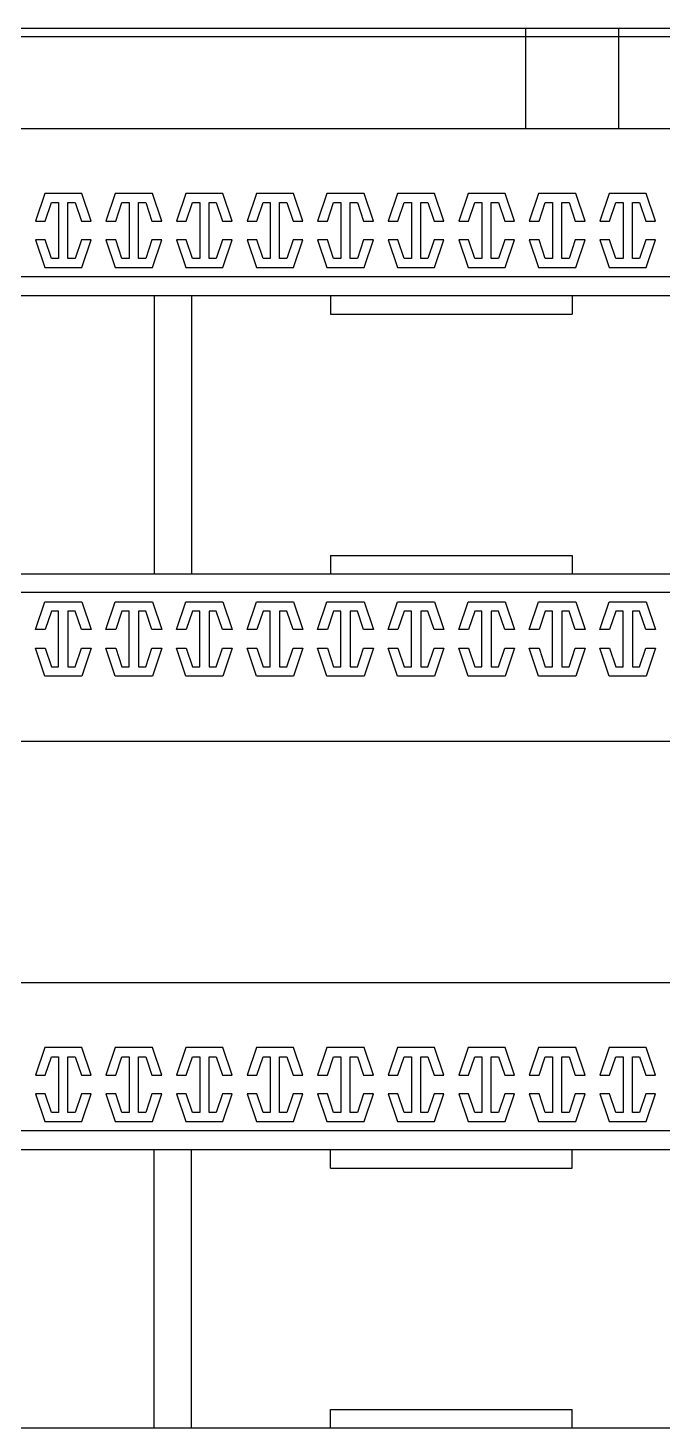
# Model space of a CAD drawing. Header units: millimetres. Extents: x -1589 to 88627, y 12943 to 76663.
# Drawn here: x 39001 to 39343, y 58465 to 59219 of the extents above; entities that cross this region are included whole.
import ezdxf

# ---------------------------------------------------------------- set-up
doc = ezdxf.new("R2010")
doc.units = ezdxf.units.MM
doc.header["$LTSCALE"] = 200

msp = doc.modelspace()

# ---------------------------------------------------------------- linework, layer by layer
at = {"color": 7}
for p, q in [((38633.75, 59219.4), (40393.75, 59219.4)), ((39268.75, 59219.4), (39268.75, 59165.34)), ((39318.75, 59219.4), (39318.75, 59165.34)), ((38363.84, 59214.85), (42819.47, 59214.85)), ((38543.75, 59165.34), (40483.73, 59165.34)), ((39009.75, 59130.34), (39004.75, 59115.34)), ((39029.75, 59130.34), (39009.75, 59130.34)), ((39010.02, 59115.34), (39013.35, 59125.34)), ((39013.35, 59125.34), (39017.25, 59125.34)), ((39017.25, 59125.34), (39017.25, 59095.34)), ((39022.25, 59095.34), (39022.25, 59125.34)), ((39022.25, 59125.34), (39026.14, 59125.34)), ((39026.14, 59125.34), (39029.47, 59115.34)), ((39034.75, 59115.34), (39029.75, 59130.34)), ((39047.75, 59130.34), (39042.75, 59115.34)), ((39067.74, 59130.34), (39047.75, 59130.34)), ((39048.02, 59115.34), (39051.35, 59125.34)), ((39051.35, 59125.34), (39055.25, 59125.34)), ((39055.25, 59125.34), (39055.25, 59095.34)), ((39060.25, 59095.34), (39060.25, 59125.34)), ((39060.25, 59125.34), (39064.14, 59125.34)), ((39064.14, 59125.34), (39067.47, 59115.34)), ((39072.74, 59115.34), (39067.74, 59130.34)), ((39085.74, 59130.34), (39080.74, 59115.34)), ((39105.74, 59130.34), (39085.74, 59130.34)), ((39086.02, 59115.34), (39089.35, 59125.34)), ((39089.35, 59125.34), (39093.24, 59125.34)), ((39093.24, 59125.34), (39093.24, 59095.34)), ((39098.24, 59095.34), (39098.24, 59125.34)), ((39098.24, 59125.34), (39102.14, 59125.34)), ((39102.14, 59125.34), (39105.47, 59115.34)), ((39110.74, 59115.34), (39105.74, 59130.34)), ((39123.74, 59130.34), (39118.74, 59115.34)), ((39143.74, 59130.34), (39123.74, 59130.34)), ((39124.01, 59115.34), (39127.35, 59125.34)), ((39127.35, 59125.34), (39131.24, 59125.34)), ((39131.24, 59125.34), (39131.24, 59095.34)), ((39136.24, 59095.34), (39136.24, 59125.34)), ((39136.24, 59125.34), (39140.14, 59125.34)), ((39140.14, 59125.34), (39143.47, 59115.34)), ((39148.74, 59115.34), (39143.74, 59130.34)), ((39161.74, 59130.34), (39156.74, 59115.34)), ((39181.74, 59130.34), (39161.74, 59130.34)), ((39162.01, 59115.34), (39165.35, 59125.34)), ((39165.35, 59125.34), (39169.24, 59125.34)), ((39169.24, 59125.34), (39169.24, 59095.34)), ((39174.24, 59095.34), (39174.24, 59125.34)), ((39174.24, 59125.34), (39178.14, 59125.34)), ((39178.14, 59125.34), (39181.47, 59115.34)), ((39186.74, 59115.34), (39181.74, 59130.34)), ((39199.74, 59130.34), (39194.74, 59115.34)), ((39219.74, 59130.34), (39199.74, 59130.34)), ((39200.01, 59115.34), (39203.35, 59125.34)), ((39203.35, 59125.34), (39207.24, 59125.34)), ((39207.24, 59125.34), (39207.24, 59095.34)), ((39212.24, 59095.34), (39212.24, 59125.34)), ((39212.24, 59125.34), (39216.14, 59125.34)), ((39216.14, 59125.34), (39219.47, 59115.34)), ((39224.74, 59115.34), (39219.74, 59130.34)), ((39237.74, 59130.34), (39232.74, 59115.34)), ((39257.74, 59130.34), (39237.74, 59130.34)), ((39238.01, 59115.34), (39241.35, 59125.34)), ((39241.35, 59125.34), (39245.24, 59125.34)), ((39245.24, 59125.34), (39245.24, 59095.34)), ((39250.24, 59095.34), (39250.24, 59125.34)), ((39250.24, 59125.34), (39254.14, 59125.34)), ((39254.14, 59125.34), (39257.47, 59115.34)), ((39262.74, 59115.34), (39257.74, 59130.34)), ((39275.74, 59130.34), (39270.74, 59115.34)), ((39295.74, 59130.34), (39275.74, 59130.34)), ((39276.01, 59115.34), (39279.35, 59125.34)), ((39279.35, 59125.34), (39283.24, 59125.34)), ((39283.24, 59125.34), (39283.24, 59095.34)), ((39288.24, 59095.34), (39288.24, 59125.34)), ((39288.24, 59125.34), (39292.14, 59125.34)), ((39292.14, 59125.34), (39295.47, 59115.34)), ((39300.74, 59115.34), (39295.74, 59130.34)), ((39313.74, 59130.34), (39308.74, 59115.34)), ((39333.74, 59130.34), (39313.74, 59130.34)), ((39314.01, 59115.34), (39317.35, 59125.34)), ((39317.35, 59125.34), (39321.24, 59125.34)), ((39321.24, 59125.34), (39321.24, 59095.34)), ((39326.24, 59095.34), (39326.24, 59125.34)), ((39326.24, 59125.34), (39330.14, 59125.34)), ((39330.14, 59125.34), (39333.47, 59115.34)), ((39338.74, 59115.34), (39333.74, 59130.34)), ((39004.75, 59115.34), (39010.02, 59115.34)), ((39029.47, 59115.34), (39034.75, 59115.34)), ((39042.75, 59115.34), (39048.02, 59115.34)), ((39067.47, 59115.34), (39072.74, 59115.34)), ((39080.74, 59115.34), (39086.02, 59115.34)), ((39105.47, 59115.34), (39110.74, 59115.34)), ((39118.74, 59115.34), (39124.01, 59115.34)), ((39143.47, 59115.34), (39148.74, 59115.34)), ((39156.74, 59115.34), (39162.01, 59115.34)), ((39181.47, 59115.34), (39186.74, 59115.34)), ((39194.74, 59115.34), (39200.01, 59115.34)), ((39219.47, 59115.34), (39224.74, 59115.34)), ((39232.74, 59115.34), (39238.01, 59115.34)), ((39257.47, 59115.34), (39262.74, 59115.34)), ((39270.74, 59115.34), (39276.01, 59115.34)), ((39295.47, 59115.34), (39300.74, 59115.34)), ((39308.74, 59115.34), (39314.01, 59115.34)), ((39333.47, 59115.34), (39338.74, 59115.34)), ((39004.75, 59105.34), (39009.75, 59090.34)), ((39010.02, 59105.34), (39004.75, 59105.34)), ((39013.35, 59095.34), (39010.02, 59105.34)), ((39029.47, 59105.34), (39026.14, 59095.34)), ((39034.75, 59105.34), (39029.47, 59105.34)), ((39029.75, 59090.34), (39034.75, 59105.34)), ((39042.75, 59105.34), (39047.75, 59090.34)), ((39048.02, 59105.34), (39042.75, 59105.34)), ((39051.35, 59095.34), (39048.02, 59105.34)), ((39067.47, 59105.34), (39064.14, 59095.34)), ((39072.74, 59105.34), (39067.47, 59105.34)), ((39067.74, 59090.34), (39072.74, 59105.34)), ((39080.74, 59105.34), (39085.74, 59090.34)), ((39086.02, 59105.34), (39080.74, 59105.34)), ((39089.35, 59095.34), (39086.02, 59105.34)), ((39105.47, 59105.34), (39102.14, 59095.34)), ((39110.74, 59105.34), (39105.47, 59105.34)), ((39105.74, 59090.34), (39110.74, 59105.34)), ((39118.74, 59105.34), (39123.74, 59090.34)), ((39124.01, 59105.34), (39118.74, 59105.34)), ((39127.35, 59095.34), (39124.01, 59105.34)), ((39143.47, 59105.34), (39140.14, 59095.34)), ((39148.74, 59105.34), (39143.47, 59105.34)), ((39143.74, 59090.34), (39148.74, 59105.34)), ((39156.74, 59105.34), (39161.74, 59090.34)), ((39162.01, 59105.34), (39156.74, 59105.34)), ((39165.35, 59095.34), (39162.01, 59105.34)), ((39181.47, 59105.34), (39178.14, 59095.34)), ((39186.74, 59105.34), (39181.47, 59105.34)), ((39181.74, 59090.34), (39186.74, 59105.34)), ((39194.74, 59105.34), (39199.74, 59090.34)), ((39200.01, 59105.34), (39194.74, 59105.34)), ((39203.35, 59095.34), (39200.01, 59105.34)), ((39219.47, 59105.34), (39216.14, 59095.34)), ((39224.74, 59105.34), (39219.47, 59105.34)), ((39219.74, 59090.34), (39224.74, 59105.34)), ((39232.74, 59105.34), (39237.74, 59090.34)), ((39238.01, 59105.34), (39232.74, 59105.34)), ((39241.35, 59095.34), (39238.01, 59105.34)), ((39257.47, 59105.34), (39254.14, 59095.34)), ((39262.74, 59105.34), (39257.47, 59105.34)), ((39257.74, 59090.34), (39262.74, 59105.34)), ((39270.74, 59105.34), (39275.74, 59090.34)), ((39276.01, 59105.34), (39270.74, 59105.34)), ((39279.35, 59095.34), (39276.01, 59105.34)), ((39295.47, 59105.34), (39292.14, 59095.34)), ((39300.74, 59105.34), (39295.47, 59105.34)), ((39295.74, 59090.34), (39300.74, 59105.34)), ((39308.74, 59105.34), (39313.74, 59090.34)), ((39314.01, 59105.34), (39308.74, 59105.34)), ((39317.35, 59095.34), (39314.01, 59105.34)), ((39333.47, 59105.34), (39330.14, 59095.34)), ((39338.74, 59105.34), (39333.47, 59105.34)), ((39333.74, 59090.34), (39338.74, 59105.34)), ((39017.25, 59095.34), (39013.35, 59095.34)), ((39026.14, 59095.34), (39022.25, 59095.34)), ((39055.25, 59095.34), (39051.35, 59095.34)), ((39064.14, 59095.34), (39060.25, 59095.34)), ((39093.24, 59095.34), (39089.35, 59095.34)), ((39102.14, 59095.34), (39098.24, 59095.34)), ((39131.24, 59095.34), (39127.35, 59095.34)), ((39140.14, 59095.34), (39136.24, 59095.34)), ((39169.24, 59095.34), (39165.35, 59095.34)), ((39178.14, 59095.34), (39174.24, 59095.34)), ((39207.24, 59095.34), (39203.35, 59095.34)), ((39216.14, 59095.34), (39212.24, 59095.34)), ((39245.24, 59095.34), (39241.35, 59095.34)), ((39254.14, 59095.34), (39250.24, 59095.34)), ((39283.24, 59095.34), (39279.35, 59095.34)), ((39292.14, 59095.34), (39288.24, 59095.34)), ((39321.24, 59095.34), (39317.35, 59095.34)), ((39330.14, 59095.34), (39326.24, 59095.34)), ((39009.75, 59090.34), (39029.75, 59090.34)), ((39047.75, 59090.34), (39067.74, 59090.34)), ((39085.74, 59090.34), (39105.74, 59090.34)), ((39123.74, 59090.34), (39143.74, 59090.34)), ((39161.74, 59090.34), (39181.74, 59090.34)), ((39199.74, 59090.34), (39219.74, 59090.34)), ((39237.74, 59090.34), (39257.74, 59090.34)), ((39275.74, 59090.34), (39295.74, 59090.34)), ((39313.74, 59090.34), (39333.74, 59090.34)), ((40483.73, 59085.34), (38543.75, 59085.34)), ((38433.75, 59075.34), (40593.73, 59075.34)), ((39068.74, 59075.34), (39068.74, 58925.35)), ((39088.74, 59075.34), (39088.74, 58925.35)), ((39163.74, 59075.34), (39163.74, 59065.34)), ((39293.74, 59075.34), (39293.74, 59065.34)), ((39163.74, 59065.34), (39293.74, 59065.34)), ((39163.74, 58935.35), (39293.74, 58935.35)), ((39163.74, 58935.35), (39163.74, 58925.35)), ((39293.74, 58935.35), (39293.74, 58925.35)), ((38433.75, 58925.35), (40593.73, 58925.35)), ((40483.73, 58915.35), (38543.75, 58915.35)), ((39004.75, 58895.35), (39009.75, 58910.35)), ((39009.75, 58910.35), (39029.75, 58910.35)), ((39029.75, 58910.35), (39034.75, 58895.35)), ((39042.75, 58895.35), (39047.75, 58910.35)), ((39047.75, 58910.35), (39067.74, 58910.35)), ((39067.74, 58910.35), (39072.74, 58895.35)), ((39080.74, 58895.35), (39085.74, 58910.35)), ((39085.74, 58910.35), (39105.74, 58910.35)), ((39105.74, 58910.35), (39110.74, 58895.35)), ((39118.74, 58895.35), (39123.74, 58910.35)), ((39123.74, 58910.35), (39143.74, 58910.35)), ((39143.74, 58910.35), (39148.74, 58895.35)), ((39156.74, 58895.35), (39161.74, 58910.35)), ((39161.74, 58910.35), (39181.74, 58910.35)), ((39181.74, 58910.35), (39186.74, 58895.35)), ((39194.74, 58895.35), (39199.74, 58910.35)), ((39199.74, 58910.35), (39219.74, 58910.35)), ((39219.74, 58910.35), (39224.74, 58895.35)), ((39232.74, 58895.35), (39237.74, 58910.35)), ((39237.74, 58910.35), (39257.74, 58910.35)), ((39257.74, 58910.35), (39262.74, 58895.35)), ((39270.74, 58895.35), (39275.74, 58910.35)), ((39275.74, 58910.35), (39295.74, 58910.35)), ((39295.74, 58910.35), (39300.74, 58895.35)), ((39308.74, 58895.35), (39313.74, 58910.35)), ((39313.74, 58910.35), (39333.74, 58910.35)), ((39333.74, 58910.35), (39338.74, 58895.35)), ((39013.35, 58905.35), (39010.02, 58895.35)), ((39017.25, 58905.35), (39013.35, 58905.35)), ((39017.25, 58875.35), (39017.25, 58905.35)), ((39026.14, 58905.35), (39022.25, 58905.35)), ((39022.25, 58905.35), (39022.25, 58875.35)), ((39029.47, 58895.35), (39026.14, 58905.35)), ((39051.35, 58905.35), (39048.02, 58895.35)), ((39055.25, 58905.35), (39051.35, 58905.35)), ((39055.25, 58875.35), (39055.25, 58905.35)), ((39064.14, 58905.35), (39060.25, 58905.35)), ((39060.25, 58905.35), (39060.25, 58875.35)), ((39067.47, 58895.35), (39064.14, 58905.35)), ((39089.35, 58905.35), (39086.02, 58895.35)), ((39093.24, 58905.35), (39089.35, 58905.35)), ((39093.24, 58875.35), (39093.24, 58905.35)), ((39102.14, 58905.35), (39098.24, 58905.35)), ((39098.24, 58905.35), (39098.24, 58875.35)), ((39105.47, 58895.35), (39102.14, 58905.35)), ((39127.35, 58905.35), (39124.01, 58895.35)), ((39131.24, 58905.35), (39127.35, 58905.35)), ((39131.24, 58875.35), (39131.24, 58905.35)), ((39140.14, 58905.35), (39136.24, 58905.35)), ((39136.24, 58905.35), (39136.24, 58875.35)), ((39143.47, 58895.35), (39140.14, 58905.35)), ((39165.35, 58905.35), (39162.01, 58895.35)), ((39169.24, 58905.35), (39165.35, 58905.35)), ((39169.24, 58875.35), (39169.24, 58905.35)), ((39178.14, 58905.35), (39174.24, 58905.35)), ((39174.24, 58905.35), (39174.24, 58875.35)), ((39181.47, 58895.35), (39178.14, 58905.35)), ((39203.35, 58905.35), (39200.01, 58895.35)), ((39207.24, 58905.35), (39203.35, 58905.35)), ((39207.24, 58875.35), (39207.24, 58905.35)), ((39216.14, 58905.35), (39212.24, 58905.35)), ((39212.24, 58905.35), (39212.24, 58875.35)), ((39219.47, 58895.35), (39216.14, 58905.35)), ((39241.35, 58905.35), (39238.01, 58895.35)), ((39245.24, 58905.35), (39241.35, 58905.35)), ((39245.24, 58875.35), (39245.24, 58905.35)), ((39254.14, 58905.35), (39250.24, 58905.35)), ((39250.24, 58905.35), (39250.24, 58875.35)), ((39257.47, 58895.35), (39254.14, 58905.35)), ((39279.35, 58905.35), (39276.01, 58895.35)), ((39283.24, 58905.35), (39279.35, 58905.35)), ((39283.24, 58875.35), (39283.24, 58905.35)), ((39292.14, 58905.35), (39288.24, 58905.35)), ((39288.24, 58905.35), (39288.24, 58875.35)), ((39295.47, 58895.35), (39292.14, 58905.35)), ((39317.35, 58905.35), (39314.01, 58895.35)), ((39321.24, 58905.35), (39317.35, 58905.35)), ((39321.24, 58875.35), (39321.24, 58905.35)), ((39330.14, 58905.35), (39326.24, 58905.35)), ((39326.24, 58905.35), (39326.24, 58875.35)), ((39333.47, 58895.35), (39330.14, 58905.35)), ((39010.02, 58895.35), (39004.75, 58895.35)), ((39034.75, 58895.35), (39029.47, 58895.35)), ((39048.02, 58895.35), (39042.75, 58895.35)), ((39072.74, 58895.35), (39067.47, 58895.35)), ((39086.02, 58895.35), (39080.74, 58895.35)), ((39110.74, 58895.35), (39105.47, 58895.35)), ((39124.01, 58895.35), (39118.74, 58895.35)), ((39148.74, 58895.35), (39143.47, 58895.35)), ((39162.01, 58895.35), (39156.74, 58895.35)), ((39186.74, 58895.35), (39181.47, 58895.35)), ((39200.01, 58895.35), (39194.74, 58895.35)), ((39224.74, 58895.35), (39219.47, 58895.35)), ((39238.01, 58895.35), (39232.74, 58895.35)), ((39262.74, 58895.35), (39257.47, 58895.35)), ((39276.01, 58895.35), (39270.74, 58895.35)), ((39300.74, 58895.35), (39295.47, 58895.35)), ((39314.01, 58895.35), (39308.74, 58895.35)), ((39338.74, 58895.35), (39333.47, 58895.35)), ((39009.75, 58870.35), (39004.75, 58885.35)), ((39004.75, 58885.35), (39010.02, 58885.35)), ((39010.02, 58885.35), (39013.35, 58875.35)), ((39026.14, 58875.35), (39029.47, 58885.35)), ((39029.47, 58885.35), (39034.75, 58885.35)), ((39034.75, 58885.35), (39029.75, 58870.35)), ((39047.75, 58870.35), (39042.75, 58885.35)), ((39042.75, 58885.35), (39048.02, 58885.35)), ((39048.02, 58885.35), (39051.35, 58875.35)), ((39064.14, 58875.35), (39067.47, 58885.35)), ((39067.47, 58885.35), (39072.74, 58885.35)), ((39072.74, 58885.35), (39067.74, 58870.35)), ((39085.74, 58870.35), (39080.74, 58885.35)), ((39080.74, 58885.35), (39086.02, 58885.35)), ((39086.02, 58885.35), (39089.35, 58875.35)), ((39102.14, 58875.35), (39105.47, 58885.35)), ((39105.47, 58885.35), (39110.74, 58885.35)), ((39110.74, 58885.35), (39105.74, 58870.35)), ((39123.74, 58870.35), (39118.74, 58885.35)), ((39118.74, 58885.35), (39124.01, 58885.35)), ((39124.01, 58885.35), (39127.35, 58875.35)), ((39140.14, 58875.35), (39143.47, 58885.35)), ((39143.47, 58885.35), (39148.74, 58885.35)), ((39148.74, 58885.35), (39143.74, 58870.35)), ((39161.74, 58870.35), (39156.74, 58885.35)), ((39156.74, 58885.35), (39162.01, 58885.35)), ((39162.01, 58885.35), (39165.35, 58875.35)), ((39178.14, 58875.35), (39181.47, 58885.35)), ((39181.47, 58885.35), (39186.74, 58885.35)), ((39186.74, 58885.35), (39181.74, 58870.35)), ((39199.74, 58870.35), (39194.74, 58885.35)), ((39194.74, 58885.35), (39200.01, 58885.35)), ((39200.01, 58885.35), (39203.35, 58875.35)), ((39216.14, 58875.35), (39219.47, 58885.35)), ((39219.47, 58885.35), (39224.74, 58885.35)), ((39224.74, 58885.35), (39219.74, 58870.35)), ((39237.74, 58870.35), (39232.74, 58885.35)), ((39232.74, 58885.35), (39238.01, 58885.35)), ((39238.01, 58885.35), (39241.35, 58875.35)), ((39254.14, 58875.35), (39257.47, 58885.35)), ((39257.47, 58885.35), (39262.74, 58885.35)), ((39262.74, 58885.35), (39257.74, 58870.35)), ((39275.74, 58870.35), (39270.74, 58885.35)), ((39270.74, 58885.35), (39276.01, 58885.35)), ((39276.01, 58885.35), (39279.35, 58875.35)), ((39292.14, 58875.35), (39295.47, 58885.35)), ((39295.47, 58885.35), (39300.74, 58885.35)), ((39300.74, 58885.35), (39295.74, 58870.35)), ((39313.74, 58870.35), (39308.74, 58885.35)), ((39308.74, 58885.35), (39314.01, 58885.35)), ((39314.01, 58885.35), (39317.35, 58875.35)), ((39330.14, 58875.35), (39333.47, 58885.35)), ((39333.47, 58885.35), (39338.74, 58885.35)), ((39338.74, 58885.35), (39333.74, 58870.35)), ((39029.75, 58870.35), (39009.75, 58870.35)), ((39013.35, 58875.35), (39017.25, 58875.35)), ((39022.25, 58875.35), (39026.14, 58875.35)), ((39067.74, 58870.35), (39047.75, 58870.35)), ((39051.35, 58875.35), (39055.25, 58875.35)), ((39060.25, 58875.35), (39064.14, 58875.35)), ((39105.74, 58870.35), (39085.74, 58870.35)), ((39089.35, 58875.35), (39093.24, 58875.35)), ((39098.24, 58875.35), (39102.14, 58875.35)), ((39143.74, 58870.35), (39123.74, 58870.35)), ((39127.35, 58875.35), (39131.24, 58875.35)), ((39136.24, 58875.35), (39140.14, 58875.35)), ((39181.74, 58870.35), (39161.74, 58870.35)), ((39165.35, 58875.35), (39169.24, 58875.35)), ((39174.24, 58875.35), (39178.14, 58875.35)), ((39219.74, 58870.35), (39199.74, 58870.35)), ((39203.35, 58875.35), (39207.24, 58875.35)), ((39212.24, 58875.35), (39216.14, 58875.35)), ((39257.74, 58870.35), (39237.74, 58870.35)), ((39241.35, 58875.35), (39245.24, 58875.35)), ((39250.24, 58875.35), (39254.14, 58875.35)), ((39295.74, 58870.35), (39275.74, 58870.35)), ((39279.35, 58875.35), (39283.24, 58875.35)), ((39288.24, 58875.35), (39292.14, 58875.35)), ((39333.74, 58870.35), (39313.74, 58870.35)), ((39317.35, 58875.35), (39321.24, 58875.35)), ((39326.24, 58875.35), (39330.14, 58875.35)), ((38543.75, 58835.35), (40483.73, 58835.35)), ((38543.75, 58705.35), (40483.73, 58705.35)), ((39009.75, 58670.35), (39004.75, 58655.35)), ((39029.75, 58670.35), (39009.75, 58670.35)), ((39010.02, 58655.35), (39013.35, 58665.35)), ((39013.35, 58665.35), (39017.25, 58665.35)), ((39017.25, 58665.35), (39017.25, 58635.35)), ((39022.25, 58635.35), (39022.25, 58665.35)), ((39022.25, 58665.35), (39026.14, 58665.35)), ((39026.14, 58665.35), (39029.47, 58655.35)), ((39034.75, 58655.35), (39029.75, 58670.35)), ((39047.75, 58670.35), (39042.75, 58655.35)), ((39067.74, 58670.35), (39047.75, 58670.35)), ((39048.02, 58655.35), (39051.35, 58665.35)), ((39051.35, 58665.35), (39055.25, 58665.35)), ((39055.25, 58665.35), (39055.25, 58635.35)), ((39060.25, 58635.35), (39060.25, 58665.35)), ((39060.25, 58665.35), (39064.14, 58665.35)), ((39064.14, 58665.35), (39067.47, 58655.35)), ((39072.74, 58655.35), (39067.74, 58670.35)), ((39085.74, 58670.35), (39080.74, 58655.35)), ((39105.74, 58670.35), (39085.74, 58670.35)), ((39086.02, 58655.35), (39089.35, 58665.35)), ((39089.35, 58665.35), (39093.24, 58665.35)), ((39093.24, 58665.35), (39093.24, 58635.35)), ((39098.24, 58635.35), (39098.24, 58665.35)), ((39098.24, 58665.35), (39102.14, 58665.35)), ((39102.14, 58665.35), (39105.47, 58655.35)), ((39110.74, 58655.35), (39105.74, 58670.35)), ((39123.74, 58670.35), (39118.74, 58655.35)), ((39143.74, 58670.35), (39123.74, 58670.35)), ((39124.01, 58655.35), (39127.35, 58665.35)), ((39127.35, 58665.35), (39131.24, 58665.35)), ((39131.24, 58665.35), (39131.24, 58635.35)), ((39136.24, 58635.35), (39136.24, 58665.35)), ((39136.24, 58665.35), (39140.14, 58665.35)), ((39140.14, 58665.35), (39143.47, 58655.35)), ((39148.74, 58655.35), (39143.74, 58670.35)), ((39161.74, 58670.35), (39156.74, 58655.35)), ((39181.74, 58670.35), (39161.74, 58670.35)), ((39162.01, 58655.35), (39165.35, 58665.35)), ((39165.35, 58665.35), (39169.24, 58665.35)), ((39169.24, 58665.35), (39169.24, 58635.35)), ((39174.24, 58635.35), (39174.24, 58665.35)), ((39174.24, 58665.35), (39178.14, 58665.35)), ((39178.14, 58665.35), (39181.47, 58655.35)), ((39186.74, 58655.35), (39181.74, 58670.35)), ((39199.74, 58670.35), (39194.74, 58655.35)), ((39219.74, 58670.35), (39199.74, 58670.35)), ((39200.01, 58655.35), (39203.35, 58665.35)), ((39203.35, 58665.35), (39207.24, 58665.35)), ((39207.24, 58665.35), (39207.24, 58635.35)), ((39212.24, 58635.35), (39212.24, 58665.35)), ((39212.24, 58665.35), (39216.14, 58665.35)), ((39216.14, 58665.35), (39219.47, 58655.35)), ((39224.74, 58655.35), (39219.74, 58670.35)), ((39237.74, 58670.35), (39232.74, 58655.35)), ((39257.74, 58670.35), (39237.74, 58670.35)), ((39238.01, 58655.35), (39241.35, 58665.35)), ((39241.35, 58665.35), (39245.24, 58665.35)), ((39245.24, 58665.35), (39245.24, 58635.35)), ((39250.24, 58635.35), (39250.24, 58665.35)), ((39250.24, 58665.35), (39254.14, 58665.35)), ((39254.14, 58665.35), (39257.47, 58655.35)), ((39262.74, 58655.35), (39257.74, 58670.35)), ((39275.74, 58670.35), (39270.74, 58655.35)), ((39295.74, 58670.35), (39275.74, 58670.35)), ((39276.01, 58655.35), (39279.35, 58665.35)), ((39279.35, 58665.35), (39283.24, 58665.35)), ((39283.24, 58665.35), (39283.24, 58635.35)), ((39288.24, 58635.35), (39288.24, 58665.35)), ((39288.24, 58665.35), (39292.14, 58665.35)), ((39292.14, 58665.35), (39295.47, 58655.35)), ((39300.74, 58655.35), (39295.74, 58670.35)), ((39313.74, 58670.35), (39308.74, 58655.35)), ((39333.74, 58670.35), (39313.74, 58670.35)), ((39314.01, 58655.35), (39317.35, 58665.35)), ((39317.35, 58665.35), (39321.24, 58665.35)), ((39321.24, 58665.35), (39321.24, 58635.35)), ((39326.24, 58635.35), (39326.24, 58665.35)), ((39326.24, 58665.35), (39330.14, 58665.35)), ((39330.14, 58665.35), (39333.47, 58655.35)), ((39338.74, 58655.35), (39333.74, 58670.35)), ((39004.75, 58655.35), (39010.02, 58655.35)), ((39029.47, 58655.35), (39034.75, 58655.35)), ((39042.75, 58655.35), (39048.02, 58655.35)), ((39067.47, 58655.35), (39072.74, 58655.35)), ((39080.74, 58655.35), (39086.02, 58655.35)), ((39105.47, 58655.35), (39110.74, 58655.35)), ((39118.74, 58655.35), (39124.01, 58655.35)), ((39143.47, 58655.35), (39148.74, 58655.35)), ((39156.74, 58655.35), (39162.01, 58655.35)), ((39181.47, 58655.35), (39186.74, 58655.35)), ((39194.74, 58655.35), (39200.01, 58655.35)), ((39219.47, 58655.35), (39224.74, 58655.35)), ((39232.74, 58655.35), (39238.01, 58655.35)), ((39257.47, 58655.35), (39262.74, 58655.35)), ((39270.74, 58655.35), (39276.01, 58655.35)), ((39295.47, 58655.35), (39300.74, 58655.35)), ((39308.74, 58655.35), (39314.01, 58655.35)), ((39333.47, 58655.35), (39338.74, 58655.35)), ((39004.75, 58645.35), (39009.75, 58630.35)), ((39010.02, 58645.35), (39004.75, 58645.35)), ((39013.35, 58635.35), (39010.02, 58645.35)), ((39029.47, 58645.35), (39026.14, 58635.35)), ((39034.75, 58645.35), (39029.47, 58645.35)), ((39029.75, 58630.35), (39034.75, 58645.35)), ((39042.75, 58645.35), (39047.75, 58630.35)), ((39048.02, 58645.35), (39042.75, 58645.35)), ((39051.35, 58635.35), (39048.02, 58645.35)), ((39067.47, 58645.35), (39064.14, 58635.35)), ((39072.74, 58645.35), (39067.47, 58645.35)), ((39067.74, 58630.35), (39072.74, 58645.35)), ((39080.74, 58645.35), (39085.74, 58630.35)), ((39086.02, 58645.35), (39080.74, 58645.35)), ((39089.35, 58635.35), (39086.02, 58645.35)), ((39105.47, 58645.35), (39102.14, 58635.35)), ((39110.74, 58645.35), (39105.47, 58645.35)), ((39105.74, 58630.35), (39110.74, 58645.35)), ((39118.74, 58645.35), (39123.74, 58630.35)), ((39124.01, 58645.35), (39118.74, 58645.35)), ((39127.35, 58635.35), (39124.01, 58645.35)), ((39143.47, 58645.35), (39140.14, 58635.35)), ((39148.74, 58645.35), (39143.47, 58645.35)), ((39143.74, 58630.35), (39148.74, 58645.35)), ((39156.74, 58645.35), (39161.74, 58630.35)), ((39162.01, 58645.35), (39156.74, 58645.35)), ((39165.35, 58635.35), (39162.01, 58645.35)), ((39181.47, 58645.35), (39178.14, 58635.35)), ((39186.74, 58645.35), (39181.47, 58645.35)), ((39181.74, 58630.35), (39186.74, 58645.35)), ((39194.74, 58645.35), (39199.74, 58630.35)), ((39200.01, 58645.35), (39194.74, 58645.35)), ((39203.35, 58635.35), (39200.01, 58645.35)), ((39219.47, 58645.35), (39216.14, 58635.35)), ((39224.74, 58645.35), (39219.47, 58645.35)), ((39219.74, 58630.35), (39224.74, 58645.35)), ((39232.74, 58645.35), (39237.74, 58630.35)), ((39238.01, 58645.35), (39232.74, 58645.35)), ((39241.35, 58635.35), (39238.01, 58645.35)), ((39257.47, 58645.35), (39254.14, 58635.35)), ((39262.74, 58645.35), (39257.47, 58645.35)), ((39257.74, 58630.35), (39262.74, 58645.35)), ((39270.74, 58645.35), (39275.74, 58630.35)), ((39276.01, 58645.35), (39270.74, 58645.35)), ((39279.35, 58635.35), (39276.01, 58645.35)), ((39295.47, 58645.35), (39292.14, 58635.35)), ((39300.74, 58645.35), (39295.47, 58645.35)), ((39295.74, 58630.35), (39300.74, 58645.35)), ((39308.74, 58645.35), (39313.74, 58630.35)), ((39314.01, 58645.35), (39308.74, 58645.35)), ((39317.35, 58635.35), (39314.01, 58645.35)), ((39333.47, 58645.35), (39330.14, 58635.35)), ((39338.74, 58645.35), (39333.47, 58645.35)), ((39333.74, 58630.35), (39338.74, 58645.35)), ((39017.25, 58635.35), (39013.35, 58635.35)), ((39026.14, 58635.35), (39022.25, 58635.35)), ((39055.25, 58635.35), (39051.35, 58635.35)), ((39064.14, 58635.35), (39060.25, 58635.35)), ((39093.24, 58635.35), (39089.35, 58635.35)), ((39102.14, 58635.35), (39098.24, 58635.35)), ((39131.24, 58635.35), (39127.35, 58635.35)), ((39140.14, 58635.35), (39136.24, 58635.35)), ((39169.24, 58635.35), (39165.35, 58635.35)), ((39178.14, 58635.35), (39174.24, 58635.35)), ((39207.24, 58635.35), (39203.35, 58635.35)), ((39216.14, 58635.35), (39212.24, 58635.35)), ((39245.24, 58635.35), (39241.35, 58635.35)), ((39254.14, 58635.35), (39250.24, 58635.35)), ((39283.24, 58635.35), (39279.35, 58635.35)), ((39292.14, 58635.35), (39288.24, 58635.35)), ((39321.24, 58635.35), (39317.35, 58635.35)), ((39330.14, 58635.35), (39326.24, 58635.35)), ((39009.75, 58630.35), (39029.75, 58630.35)), ((39047.75, 58630.35), (39067.74, 58630.35)), ((39085.74, 58630.35), (39105.74, 58630.35)), ((39123.74, 58630.35), (39143.74, 58630.35)), ((39161.74, 58630.35), (39181.74, 58630.35)), ((39199.74, 58630.35), (39219.74, 58630.35)), ((39237.74, 58630.35), (39257.74, 58630.35)), ((39275.74, 58630.35), (39295.74, 58630.35)), ((39313.74, 58630.35), (39333.74, 58630.35)), ((40483.73, 58625.35), (38543.75, 58625.35)), ((38433.75, 58615.35), (40593.73, 58615.35)), ((39068.74, 58465.35), (39068.74, 58615.35)), ((39088.74, 58465.35), (39088.74, 58615.35)), ((39163.74, 58605.35), (39163.74, 58615.35)), ((39293.74, 58605.35), (39293.74, 58615.35)), ((39163.74, 58605.35), (39293.74, 58605.35)), ((39163.74, 58475.35), (39293.74, 58475.35)), ((39163.74, 58465.35), (39163.74, 58475.35)), ((39293.74, 58465.35), (39293.74, 58475.35)), ((38433.75, 58465.35), (40593.73, 58465.35))]:
    msp.add_line(p, q, dxfattribs=at)

doc.saveas('drawing.dxf')
